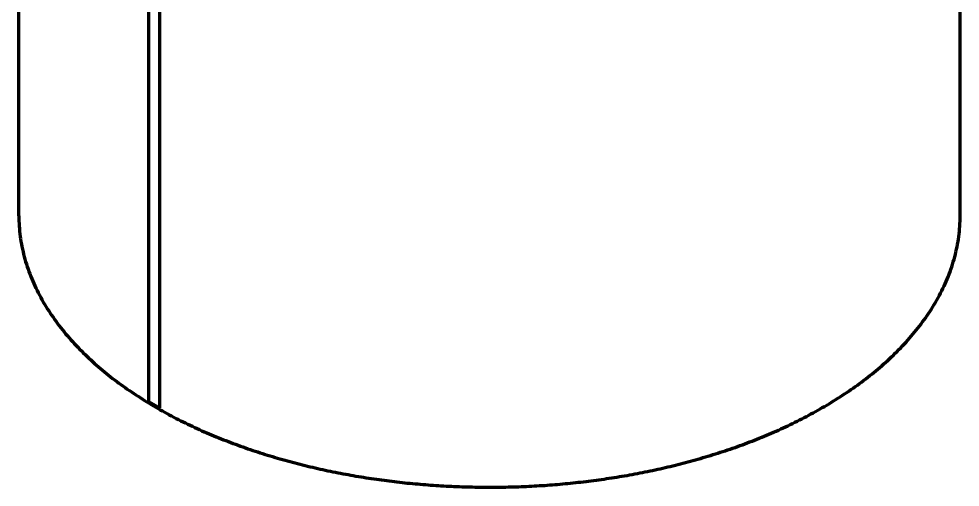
# Model space of a CAD drawing. Header units: millimetres. Extents: x 0 to 2208, y 0 to 420.
# Drawn here: x 184.57 to 202.72, y 40.41 to 49.45 of the extents above; entities that cross this region are included whole.
import ezdxf

# ---------------------------------------------------------------- set-up
doc = ezdxf.new("R2010")
doc.units = ezdxf.units.MM
doc.layers.add('01-VISIBLE', color=7, linetype='CONTINUOUS', lineweight=70)

msp = doc.modelspace()

# ---------------------------------------------------------------- linework, layer by layer
at = {"layer": '01-VISIBLE'}
for p, q in [((202.719, 45.651), (202.719, 55.271)), ((184.569, 45.651), (184.569, 53.488)), ((187.078, 42.064), (187.078, 52.554)), ((187.29, 41.942), (187.29, 52.435)), ((187.078, 42.064), (187.29, 41.942))]:
    msp.add_line(p, q, dxfattribs=at)
for points in [[(184.569, 45.651), (184.569, 45.601), (184.57, 45.551), (184.572, 45.501), (184.575, 45.451), (184.579, 45.401), (184.583, 45.351), (184.589, 45.301), (184.595, 45.251), (184.602, 45.202), (184.61, 45.152), (184.618, 45.103), (184.628, 45.054), (184.638, 45.005), (184.649, 44.956), (184.66, 44.907), (184.673, 44.859), (184.686, 44.811), (184.7, 44.763), (184.714, 44.715), (184.73, 44.667), (184.746, 44.62), (184.763, 44.573), (184.78, 44.526), (184.798, 44.479), (184.817, 44.433), (184.837, 44.387), (184.857, 44.341), (184.877, 44.295), (184.899, 44.25), (184.921, 44.205), (184.943, 44.16), (184.966, 44.116), (184.99, 44.072), (185.015, 44.028), (185.039, 43.985), (185.065, 43.942), (185.091, 43.899), (185.117, 43.856), (185.144, 43.814), (185.172, 43.772), (185.2, 43.731), (185.228, 43.69), (185.257, 43.649), (185.286, 43.608), (185.316, 43.568), (185.346, 43.528), (185.377, 43.489), (185.408, 43.45), (185.44, 43.411), (185.471, 43.372), (185.504, 43.334), (185.536, 43.296), (185.57, 43.258), (185.603, 43.221), (185.637, 43.184), (185.671, 43.148), (185.705, 43.111), (185.74, 43.075), (185.775, 43.04), (185.811, 43.005), (185.847, 42.97), (185.883, 42.935), (185.919, 42.901), (185.956, 42.866), (185.993, 42.833), (186.03, 42.799), (186.067, 42.766), (186.105, 42.733), (186.143, 42.701), (186.182, 42.669), (186.22, 42.637), (186.259, 42.605), (186.298, 42.574), (186.337, 42.543), (186.377, 42.512), (186.416, 42.482), (186.456, 42.452), (186.497, 42.422), (186.537, 42.392), (186.578, 42.363), (186.618, 42.334), (186.659, 42.305), (186.7, 42.277), (186.742, 42.249), (186.783, 42.221), (186.825, 42.193), (186.867, 42.166), (186.909, 42.139), (186.951, 42.112), (186.994, 42.085), (187.036, 42.059), (187.079, 42.033), (187.122, 42.007), (187.165, 41.982), (187.208, 41.956), (187.252, 41.931), (187.295, 41.907), (187.339, 41.882), (187.382, 41.858), (187.426, 41.834), (187.47, 41.81), (187.515, 41.787), (187.559, 41.763), (187.603, 41.74), (187.648, 41.717), (187.693, 41.695), (187.737, 41.673), (187.782, 41.651), (187.827, 41.629), (187.872, 41.607), (187.918, 41.586), (187.963, 41.565), (188.008, 41.544), (188.054, 41.523), (188.1, 41.502), (188.145, 41.482), (188.191, 41.462), (188.237, 41.442), (188.283, 41.423), (188.329, 41.403), (188.376, 41.384), (188.422, 41.365), (188.468, 41.347), (188.515, 41.328), (188.561, 41.31), (188.608, 41.292), (188.655, 41.274), (188.702, 41.256), (188.749, 41.239), (188.796, 41.221), (188.843, 41.204), (188.89, 41.188), (188.937, 41.171), (188.984, 41.154), (189.032, 41.138), (189.079, 41.122), (189.126, 41.106), (189.174, 41.091), (189.222, 41.075), (189.269, 41.06), (189.317, 41.045), (189.365, 41.03), (189.413, 41.015), (189.46, 41.001), (189.508, 40.987), (189.556, 40.973), (189.604, 40.959), (189.653, 40.945), (189.701, 40.931), (189.749, 40.918), (189.797, 40.905), (189.846, 40.892), (189.894, 40.879), (189.942, 40.867), (189.991, 40.854), (190.039, 40.842), (190.088, 40.83), (190.137, 40.818), (190.185, 40.806), (190.234, 40.795), (190.283, 40.784), (190.332, 40.773), (190.38, 40.762), (190.429, 40.751), (190.478, 40.74), (190.527, 40.73), (190.576, 40.72), (190.625, 40.709), (190.674, 40.7), (190.723, 40.69), (190.772, 40.68), (190.822, 40.671), (190.871, 40.662), (190.92, 40.653), (190.969, 40.644), (191.018, 40.635), (191.068, 40.627), (191.117, 40.618), (191.167, 40.61), (191.216, 40.602), (191.265, 40.594), (191.315, 40.587), (191.364, 40.579), (191.414, 40.572), (191.463, 40.565), (191.513, 40.558), (191.562, 40.551), (191.612, 40.544), (191.662, 40.538), (191.711, 40.531), (191.761, 40.525), (191.811, 40.519), (191.86, 40.513), (191.91, 40.508), (191.96, 40.502), (192.01, 40.497), (192.059, 40.492), (192.109, 40.487), (192.159, 40.482), (192.209, 40.477), (192.259, 40.473), (192.308, 40.468), (192.358, 40.464), (192.408, 40.46), (192.458, 40.456), (192.508, 40.452), (192.558, 40.449), (192.608, 40.445), (192.658, 40.442), (192.708, 40.439), (192.758, 40.436), (192.808, 40.433), (192.858, 40.431), (192.908, 40.428), (192.958, 40.426), (193.008, 40.424), (193.058, 40.422), (193.108, 40.42), (193.158, 40.419), (193.208, 40.417), (193.258, 40.416), (193.308, 40.415), (193.358, 40.414), (193.408, 40.413), (193.458, 40.412), (193.508, 40.412), (193.558, 40.411), (193.608, 40.411), (193.658, 40.411), (193.708, 40.411), (193.758, 40.412), (193.808, 40.412), (193.858, 40.413), (193.908, 40.413), (193.958, 40.414), (194.008, 40.415), (194.058, 40.417), (194.108, 40.418), (194.158, 40.42), (194.208, 40.421), (194.258, 40.423), (194.308, 40.425), (194.358, 40.427), (194.408, 40.43), (194.458, 40.432), (194.508, 40.435), (194.558, 40.438), (194.608, 40.441), (194.658, 40.444), (194.708, 40.447), (194.758, 40.451), (194.808, 40.454), (194.858, 40.458), (194.908, 40.462), (194.957, 40.466), (195.007, 40.471), (195.057, 40.475), (195.107, 40.48), (195.157, 40.484), (195.207, 40.489), (195.256, 40.495), (195.306, 40.5), (195.356, 40.505), (195.406, 40.511), (195.455, 40.517), (195.505, 40.523), (195.555, 40.529), (195.604, 40.535), (195.654, 40.541), (195.704, 40.548), (195.753, 40.555), (195.803, 40.562), (195.852, 40.569), (195.902, 40.576), (195.951, 40.583), (196.001, 40.591), (196.05, 40.599), (196.1, 40.607), (196.149, 40.615), (196.198, 40.623), (196.248, 40.631), (196.297, 40.64), (196.346, 40.649), (196.395, 40.658), (196.445, 40.667), (196.494, 40.676), (196.543, 40.686), (196.592, 40.695), (196.641, 40.705), (196.69, 40.715), (196.739, 40.725), (196.788, 40.736), (196.837, 40.746), (196.886, 40.757), (196.935, 40.768), (196.984, 40.779), (197.032, 40.79), (197.081, 40.802), (197.13, 40.813), (197.178, 40.825), (197.227, 40.837), (197.276, 40.849), (197.324, 40.861), (197.372, 40.874), (197.421, 40.887), (197.469, 40.899), (197.518, 40.913), (197.566, 40.926), (197.614, 40.939), (197.662, 40.953), (197.71, 40.967), (197.758, 40.981), (197.806, 40.995), (197.854, 41.009), (197.902, 41.024), (197.95, 41.039), (197.998, 41.054), (198.045, 41.069), (198.093, 41.084), (198.141, 41.1), (198.188, 41.115), (198.235, 41.131), (198.283, 41.148), (198.33, 41.164), (198.377, 41.18), (198.424, 41.197), (198.472, 41.214), (198.519, 41.231), (198.566, 41.249), (198.612, 41.266), (198.659, 41.284), (198.706, 41.302), (198.752, 41.32), (198.799, 41.339), (198.845, 41.357), (198.892, 41.376), (198.938, 41.395), (198.984, 41.415), (199.03, 41.434), (199.076, 41.454), (199.122, 41.474), (199.168, 41.494), (199.214, 41.514), (199.259, 41.535), (199.305, 41.556), (199.35, 41.577), (199.395, 41.598), (199.441, 41.62), (199.486, 41.641), (199.531, 41.663), (199.576, 41.685), (199.62, 41.708), (199.665, 41.731), (199.709, 41.754), (199.754, 41.777), (199.798, 41.8), (199.842, 41.824), (199.886, 41.848), (199.93, 41.872), (199.974, 41.896), (200.017, 41.921), (200.06, 41.946)], [(200.06, 41.946), (200.104, 41.971), (200.147, 41.997), (200.19, 42.022), (200.233, 42.048), (200.276, 42.075), (200.319, 42.101), (200.361, 42.128), (200.404, 42.155), (200.446, 42.182), (200.488, 42.21), (200.53, 42.238), (200.571, 42.266), (200.613, 42.295), (200.654, 42.323), (200.695, 42.352), (200.736, 42.382), (200.776, 42.411), (200.817, 42.441), (200.857, 42.471), (200.897, 42.502), (200.937, 42.533), (200.976, 42.564), (201.016, 42.595), (201.055, 42.627), (201.093, 42.659), (201.132, 42.691), (201.17, 42.724), (201.208, 42.756), (201.246, 42.79), (201.284, 42.823), (201.321, 42.857), (201.358, 42.891), (201.394, 42.925), (201.431, 42.96), (201.467, 42.995), (201.502, 43.031), (201.538, 43.066), (201.573, 43.102), (201.608, 43.139), (201.642, 43.175), (201.676, 43.212), (201.71, 43.25), (201.743, 43.287), (201.776, 43.325), (201.808, 43.364), (201.84, 43.402), (201.872, 43.441), (201.904, 43.481), (201.934, 43.52), (201.965, 43.56), (201.995, 43.6), (202.025, 43.641), (202.054, 43.682), (202.082, 43.723), (202.11, 43.765), (202.138, 43.807), (202.165, 43.849), (202.192, 43.892), (202.218, 43.935), (202.244, 43.978), (202.269, 44.022), (202.293, 44.066), (202.317, 44.11), (202.341, 44.154), (202.363, 44.199), (202.385, 44.244), (202.407, 44.29), (202.428, 44.335), (202.448, 44.381), (202.468, 44.428), (202.487, 44.474), (202.505, 44.521), (202.523, 44.568), (202.54, 44.615), (202.556, 44.663), (202.571, 44.711), (202.586, 44.759), (202.6, 44.807), (202.613, 44.856), (202.626, 44.904), (202.638, 44.953), (202.649, 45.002), (202.659, 45.051), (202.668, 45.101), (202.677, 45.15), (202.685, 45.2), (202.692, 45.25), (202.698, 45.3), (202.704, 45.349), (202.708, 45.4), (202.712, 45.45), (202.715, 45.5), (202.717, 45.55), (202.718, 45.6), (202.719, 45.651)]]:
    msp.add_lwpolyline(points, dxfattribs=at)

doc.saveas('drawing.dxf')
